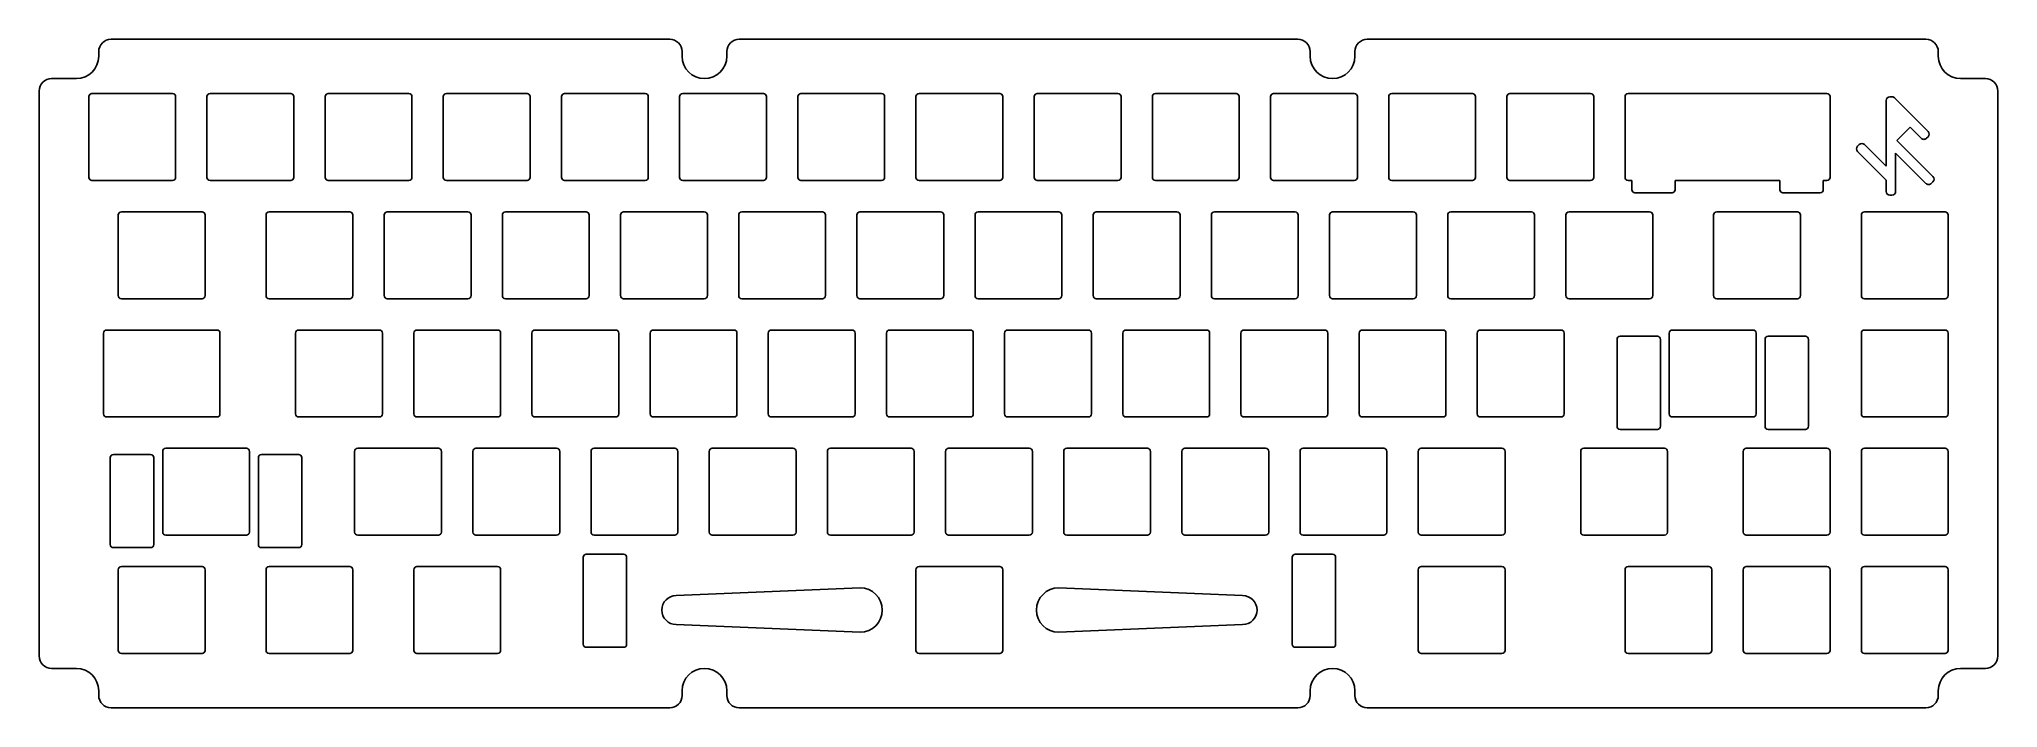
# Model space of a CAD drawing. Extents: x -181 to 134, y 126 to 234.
import ezdxf

# ---------------------------------------------------------------- set-up
doc = ezdxf.new("R2010")
doc.units = 0
doc.header["$MEASUREMENT"] = 0
doc.layers.get('0').update_dxf_attribs({"linetype": 'CONTINUOUS'})

msp = doc.modelspace()

# ---------------------------------------------------------------- linework, layer by layer
at = {"color": 0}
for p, q in [((-169.68, 234.13), (-79.63, 234.13)), ((-68.43, 234.13), (21.62, 234.13)), ((32.82, 234.13), (122.87, 234.13)), ((-171.68, 231.38), (-171.68, 232.13)), ((-77.63, 232.13), (-77.63, 231.38)), ((-70.43, 231.38), (-70.43, 232.13)), ((23.62, 232.13), (23.62, 231.38)), ((30.82, 231.38), (30.82, 232.13)), ((124.87, 232.13), (124.87, 231.38)), ((-179.28, 227.78), (-175.28, 227.78)), ((128.47, 227.78), (132.47, 227.78)), ((-181.28, 225.78), (-181.28, 134.78)), ((-173.28, 211.88), (-173.28, 224.88)), ((-172.78, 225.38), (-159.78, 225.38)), ((-159.28, 224.88), (-159.28, 211.88)), ((-154.23, 211.88), (-154.23, 224.88)), ((-153.73, 225.38), (-140.73, 225.38)), ((-140.23, 224.88), (-140.23, 211.88)), ((-135.18, 211.88), (-135.18, 224.88)), ((-134.68, 225.38), (-121.68, 225.38)), ((-121.18, 224.88), (-121.18, 211.88)), ((-116.13, 211.88), (-116.13, 224.88)), ((-115.63, 225.38), (-102.63, 225.38)), ((-102.13, 224.88), (-102.13, 211.88)), ((-97.08, 211.88), (-97.08, 224.88)), ((-96.58, 225.38), (-83.58, 225.38)), ((-83.08, 224.88), (-83.08, 211.88)), ((-78.03, 211.88), (-78.03, 224.88)), ((-77.53, 225.38), (-64.53, 225.38)), ((-64.03, 224.88), (-64.03, 211.88)), ((-58.98, 211.88), (-58.98, 224.88)), ((-58.48, 225.38), (-45.48, 225.38)), ((-44.98, 224.88), (-44.98, 211.88)), ((-39.93, 211.88), (-39.93, 224.88)), ((-39.43, 225.38), (-26.43, 225.38)), ((-25.93, 224.88), (-25.93, 211.88)), ((-20.88, 211.88), (-20.88, 224.88)), ((-20.38, 225.38), (-7.38, 225.38)), ((-6.88, 224.88), (-6.88, 211.88)), ((-1.83, 211.88), (-1.83, 224.88)), ((-1.33, 225.38), (11.67, 225.38)), ((12.17, 224.88), (12.17, 211.88)), ((17.22, 211.88), (17.22, 224.88)), ((17.72, 225.38), (30.72, 225.38)), ((31.22, 224.88), (31.22, 211.88)), ((36.27, 211.88), (36.27, 224.88)), ((36.77, 225.38), (49.77, 225.38)), ((50.27, 224.88), (50.27, 211.88)), ((55.32, 211.88), (55.32, 224.88)), ((55.82, 225.38), (68.82, 225.38)), ((69.32, 224.88), (69.32, 211.88)), ((74.37, 211.88), (74.37, 224.88)), ((74.87, 225.38), (106.92, 225.38)), ((107.42, 224.88), (107.42, 211.88)), ((116.46, 224.24), (116.46, 213.68)), ((117.42, 224.84), (117.06, 224.84)), ((123.23, 219.28), (117.85, 224.66)), ((134.47, 225.78), (134.47, 134.78)), ((118.21, 217.82), (120.35, 219.95)), ((120.35, 219.95), (122.12, 218.17)), ((122.97, 218.17), (123.23, 218.43)), ((112.14, 217.16), (111.87, 216.89)), ((111.87, 216.04), (116.46, 211.44)), ((116.46, 213.68), (112.99, 217.16)), ((118, 215.78), (122.89, 210.9)), ((118, 209.6), (118, 215.78)), ((124.01, 212.02), (118.21, 217.82)), ((-159.78, 211.38), (-172.78, 211.38)), ((-140.73, 211.38), (-153.73, 211.38)), ((-121.68, 211.38), (-134.68, 211.38)), ((-102.63, 211.38), (-115.63, 211.38)), ((-83.58, 211.38), (-96.58, 211.38)), ((-64.53, 211.38), (-77.53, 211.38)), ((-45.48, 211.38), (-58.48, 211.38)), ((-26.43, 211.38), (-39.43, 211.38)), ((-7.38, 211.38), (-20.38, 211.38)), ((11.67, 211.38), (-1.33, 211.38)), ((30.72, 211.38), (17.72, 211.38)), ((49.77, 211.38), (36.77, 211.38)), ((68.82, 211.38), (55.82, 211.38)), ((75.46, 211.38), (74.87, 211.38)), ((75.46, 209.88), (75.46, 211.38)), ((81.96, 209.38), (75.96, 209.38)), ((99.33, 211.38), (82.46, 211.38)), ((82.46, 211.38), (82.46, 209.88)), ((99.33, 209.88), (99.33, 211.38)), ((105.83, 209.38), (99.83, 209.38)), ((106.92, 211.38), (106.33, 211.38)), ((106.33, 211.38), (106.33, 209.88)), ((116.46, 211.44), (116.46, 209.6)), ((117.06, 209), (117.4, 209)), ((123.74, 210.9), (124.01, 211.17)), ((-168.52, 192.83), (-168.52, 205.83)), ((-168.02, 206.33), (-155.02, 206.33)), ((-154.52, 205.83), (-154.52, 192.83)), ((-144.71, 192.83), (-144.71, 205.83)), ((-144.21, 206.33), (-131.21, 206.33)), ((-130.71, 205.83), (-130.71, 192.83)), ((-125.66, 192.83), (-125.66, 205.83)), ((-125.16, 206.33), (-112.16, 206.33)), ((-111.66, 205.83), (-111.66, 192.83)), ((-106.61, 192.83), (-106.61, 205.83)), ((-106.11, 206.33), (-93.11, 206.33)), ((-92.61, 205.83), (-92.61, 192.83)), ((-87.56, 192.83), (-87.56, 205.83)), ((-87.06, 206.33), (-74.06, 206.33)), ((-73.56, 205.83), (-73.56, 192.83)), ((-68.51, 192.83), (-68.51, 205.83)), ((-68.01, 206.33), (-55.01, 206.33)), ((-54.51, 205.83), (-54.51, 192.83)), ((-49.46, 192.83), (-49.46, 205.83)), ((-48.96, 206.33), (-35.96, 206.33)), ((-35.46, 205.83), (-35.46, 192.83)), ((-30.41, 192.83), (-30.41, 205.83)), ((-29.91, 206.33), (-16.91, 206.33)), ((-16.41, 205.83), (-16.41, 192.83)), ((-11.36, 192.83), (-11.36, 205.83)), ((-10.86, 206.33), (2.14, 206.33)), ((2.64, 205.83), (2.64, 192.83)), ((7.69, 192.83), (7.69, 205.83)), ((8.19, 206.33), (21.19, 206.33)), ((21.69, 205.83), (21.69, 192.83)), ((26.74, 192.83), (26.74, 205.83)), ((27.24, 206.33), (40.24, 206.33)), ((40.74, 205.83), (40.74, 192.83)), ((45.79, 192.83), (45.79, 205.83)), ((46.29, 206.33), (59.29, 206.33)), ((59.79, 205.83), (59.79, 192.83)), ((64.84, 192.83), (64.84, 205.83)), ((65.34, 206.33), (78.34, 206.33)), ((78.84, 205.83), (78.84, 192.83)), ((88.66, 192.83), (88.66, 205.83)), ((89.16, 206.33), (102.16, 206.33)), ((102.66, 205.83), (102.66, 192.83)), ((112.47, 192.83), (112.47, 205.83)), ((112.97, 206.33), (125.97, 206.33)), ((126.47, 205.83), (126.47, 192.83)), ((-155.02, 192.33), (-168.02, 192.33)), ((-131.21, 192.33), (-144.21, 192.33)), ((-112.16, 192.33), (-125.16, 192.33)), ((-93.11, 192.33), (-106.11, 192.33)), ((-74.06, 192.33), (-87.06, 192.33)), ((-55.01, 192.33), (-68.01, 192.33)), ((-35.96, 192.33), (-48.96, 192.33)), ((-16.91, 192.33), (-29.91, 192.33)), ((2.14, 192.33), (-10.86, 192.33)), ((21.19, 192.33), (8.19, 192.33)), ((40.24, 192.33), (27.24, 192.33)), ((59.29, 192.33), (46.29, 192.33)), ((78.34, 192.33), (65.34, 192.33)), ((102.16, 192.33), (89.16, 192.33)), ((125.97, 192.33), (112.97, 192.33)), ((-170.9, 173.78), (-170.9, 186.78)), ((-170.4, 187.28), (-152.64, 187.28)), ((-152.14, 186.78), (-152.14, 173.78)), ((-139.94, 173.78), (-139.94, 186.78)), ((-139.44, 187.28), (-126.44, 187.28)), ((-125.94, 186.78), (-125.94, 173.78)), ((-120.89, 173.78), (-120.89, 186.78)), ((-120.39, 187.28), (-107.39, 187.28)), ((-106.89, 186.78), (-106.89, 173.78)), ((-101.84, 173.78), (-101.84, 186.78)), ((-101.34, 187.28), (-88.34, 187.28)), ((-87.84, 186.78), (-87.84, 173.78)), ((-82.79, 173.78), (-82.79, 186.78)), ((-82.29, 187.28), (-69.29, 187.28)), ((-68.79, 186.78), (-68.79, 173.78)), ((-63.74, 173.78), (-63.74, 186.78)), ((-63.24, 187.28), (-50.24, 187.28)), ((-49.74, 186.78), (-49.74, 173.78)), ((-44.69, 173.78), (-44.69, 186.78)), ((-44.19, 187.28), (-31.19, 187.28)), ((-30.69, 186.78), (-30.69, 173.78)), ((-25.64, 173.78), (-25.64, 186.78)), ((-25.14, 187.28), (-12.14, 187.28)), ((-11.64, 186.78), (-11.64, 173.78)), ((-6.59, 173.78), (-6.59, 186.78)), ((-6.09, 187.28), (6.91, 187.28)), ((7.41, 186.78), (7.41, 173.78)), ((12.46, 173.78), (12.46, 186.78)), ((12.96, 187.28), (25.96, 187.28)), ((26.46, 186.78), (26.46, 173.78)), ((31.51, 173.78), (31.51, 186.78)), ((32.01, 187.28), (45.01, 187.28)), ((45.51, 186.78), (45.51, 173.78)), ((50.56, 173.78), (50.56, 186.78)), ((51.06, 187.28), (64.06, 187.28)), ((64.56, 186.78), (64.56, 173.78)), ((81.51, 173.78), (81.51, 186.78)), ((82.01, 187.28), (95.01, 187.28)), ((95.51, 186.78), (95.51, 173.78)), ((112.47, 173.78), (112.47, 186.78)), ((112.97, 187.28), (125.97, 187.28)), ((126.47, 186.78), (126.47, 173.78)), ((73.08, 171.78), (73.08, 185.78)), ((73.58, 186.28), (79.58, 186.28)), ((80.08, 185.78), (80.08, 171.78)), ((96.95, 171.78), (96.95, 185.78)), ((97.45, 186.28), (103.45, 186.28)), ((103.95, 185.78), (103.95, 171.78)), ((-165.64, 173.28), (-170.4, 173.28)), ((-152.64, 173.28), (-165.64, 173.28)), ((-126.44, 173.28), (-139.44, 173.28)), ((-107.39, 173.28), (-120.39, 173.28)), ((-88.34, 173.28), (-101.34, 173.28)), ((-69.29, 173.28), (-82.29, 173.28)), ((-50.24, 173.28), (-63.24, 173.28)), ((-31.19, 173.28), (-44.19, 173.28)), ((-12.14, 173.28), (-25.14, 173.28)), ((6.91, 173.28), (-6.09, 173.28)), ((25.96, 173.28), (12.96, 173.28)), ((45.01, 173.28), (32.01, 173.28)), ((64.06, 173.28), (51.06, 173.28)), ((79.58, 171.28), (73.58, 171.28)), ((95.01, 173.28), (82.01, 173.28)), ((103.45, 171.28), (97.45, 171.28)), ((125.97, 173.28), (112.97, 173.28)), ((-161.37, 154.73), (-161.37, 167.73)), ((-160.87, 168.23), (-147.87, 168.23)), ((-147.37, 167.73), (-147.37, 154.73)), ((-130.42, 154.73), (-130.42, 167.73)), ((-129.92, 168.23), (-116.92, 168.23)), ((-116.42, 167.73), (-116.42, 154.73)), ((-111.37, 154.73), (-111.37, 167.73)), ((-110.87, 168.23), (-97.87, 168.23)), ((-97.37, 167.73), (-97.37, 154.73)), ((-92.32, 154.73), (-92.32, 167.73)), ((-91.82, 168.23), (-78.82, 168.23)), ((-78.32, 167.73), (-78.32, 154.73)), ((-73.27, 154.73), (-73.27, 167.73)), ((-72.77, 168.23), (-59.77, 168.23)), ((-59.27, 167.73), (-59.27, 154.73)), ((-54.22, 154.73), (-54.22, 167.73)), ((-53.72, 168.23), (-40.72, 168.23)), ((-40.22, 167.73), (-40.22, 154.73)), ((-35.17, 154.73), (-35.17, 167.73)), ((-34.67, 168.23), (-21.67, 168.23)), ((-21.17, 167.73), (-21.17, 154.73)), ((-16.12, 154.73), (-16.12, 167.73)), ((-15.62, 168.23), (-2.62, 168.23)), ((-2.12, 167.73), (-2.12, 154.73)), ((2.93, 154.73), (2.93, 167.73)), ((3.43, 168.23), (16.43, 168.23)), ((16.93, 167.73), (16.93, 154.73)), ((21.98, 154.73), (21.98, 167.73)), ((22.48, 168.23), (35.48, 168.23)), ((35.98, 167.73), (35.98, 154.73)), ((41.03, 154.73), (41.03, 167.73)), ((41.53, 168.23), (54.53, 168.23)), ((55.03, 167.73), (55.03, 154.73)), ((67.23, 154.73), (67.23, 167.73)), ((67.73, 168.23), (80.73, 168.23)), ((81.23, 167.73), (81.23, 154.73)), ((93.42, 154.73), (93.42, 167.73)), ((93.92, 168.23), (106.92, 168.23)), ((107.42, 167.73), (107.42, 154.73)), ((112.47, 154.73), (112.47, 167.73)), ((112.97, 168.23), (125.97, 168.23)), ((126.47, 167.73), (126.47, 154.73)), ((-169.81, 152.73), (-169.81, 166.73)), ((-169.31, 167.23), (-163.31, 167.23)), ((-162.81, 166.73), (-162.81, 152.73)), ((-145.94, 152.73), (-145.94, 166.73)), ((-145.44, 167.23), (-139.44, 167.23)), ((-138.94, 166.73), (-138.94, 152.73)), ((-163.31, 152.23), (-169.31, 152.23)), ((-147.87, 154.23), (-160.87, 154.23)), ((-139.44, 152.23), (-145.44, 152.23)), ((-116.92, 154.23), (-129.92, 154.23)), ((-97.87, 154.23), (-110.87, 154.23)), ((-78.82, 154.23), (-91.82, 154.23)), ((-59.77, 154.23), (-72.77, 154.23)), ((-40.72, 154.23), (-53.72, 154.23)), ((-21.67, 154.23), (-34.67, 154.23)), ((-2.62, 154.23), (-15.62, 154.23)), ((16.43, 154.23), (3.43, 154.23)), ((35.48, 154.23), (22.48, 154.23)), ((54.53, 154.23), (41.53, 154.23)), ((80.73, 154.23), (67.73, 154.23)), ((106.92, 154.23), (93.92, 154.23)), ((125.97, 154.23), (112.97, 154.23)), ((-168.52, 135.68), (-168.52, 148.68)), ((-168.02, 149.18), (-155.02, 149.18)), ((-154.52, 148.68), (-154.52, 135.68)), ((-144.71, 135.68), (-144.71, 148.68)), ((-144.21, 149.18), (-131.21, 149.18)), ((-130.71, 148.68), (-130.71, 135.68)), ((-120.89, 135.68), (-120.89, 148.68)), ((-120.39, 149.18), (-107.39, 149.18)), ((-106.89, 148.68), (-106.89, 135.68)), ((-93.58, 136.68), (-93.58, 150.68)), ((-93.08, 151.18), (-87.08, 151.18)), ((-86.58, 150.68), (-86.58, 136.68)), ((-39.93, 135.68), (-39.93, 148.68)), ((-39.43, 149.18), (-26.43, 149.18)), ((-25.93, 148.68), (-25.93, 135.68)), ((20.72, 136.68), (20.72, 150.68)), ((21.22, 151.18), (27.22, 151.18)), ((27.72, 150.68), (27.72, 136.68)), ((41.03, 135.68), (41.03, 148.68)), ((41.53, 149.18), (54.53, 149.18)), ((55.03, 148.68), (55.03, 135.68)), ((74.37, 135.68), (74.37, 148.68)), ((74.87, 149.18), (87.87, 149.18)), ((88.37, 148.68), (88.37, 135.68)), ((93.42, 135.68), (93.42, 148.68)), ((93.92, 149.18), (106.92, 149.18)), ((107.42, 148.68), (107.42, 135.68)), ((112.47, 135.68), (112.47, 148.68)), ((112.97, 149.18), (125.97, 149.18)), ((126.47, 148.68), (126.47, 135.68)), ((-78.58, 144.51), (-48.93, 145.75)), ((-16.93, 145.75), (12.72, 144.51)), ((-48.93, 138.61), (-78.58, 139.85)), ((12.72, 139.85), (-16.93, 138.61)), ((-87.08, 136.18), (-93.08, 136.18)), ((27.22, 136.18), (21.22, 136.18)), ((-175.28, 132.78), (-179.28, 132.78)), ((-155.02, 135.18), (-168.02, 135.18)), ((-131.21, 135.18), (-144.21, 135.18)), ((-107.39, 135.18), (-120.39, 135.18)), ((-26.43, 135.18), (-39.43, 135.18)), ((54.53, 135.18), (41.53, 135.18)), ((87.87, 135.18), (74.87, 135.18)), ((106.92, 135.18), (93.92, 135.18)), ((125.97, 135.18), (112.97, 135.18)), ((132.47, 132.78), (128.47, 132.78)), ((-171.68, 128.43), (-171.68, 129.18)), ((-79.63, 126.43), (-169.68, 126.43)), ((-77.63, 129.18), (-77.63, 128.43)), ((-70.43, 128.43), (-70.43, 129.18)), ((21.62, 126.43), (-68.43, 126.43)), ((23.62, 129.18), (23.62, 128.43)), ((30.82, 128.43), (30.82, 129.18)), ((122.87, 126.43), (32.82, 126.43)), ((124.87, 129.18), (124.87, 128.43))]:
    msp.add_line(p, q, dxfattribs=at)
for centre, radius, start, end in [((-169.68, 232.13), 2, 90, 180), ((-79.63, 232.13), 2, 0, 90), ((-68.43, 232.13), 2, 90, 180), ((21.62, 232.13), 2, 0, 90), ((32.82, 232.13), 2, 90, 180), ((122.87, 232.13), 2, 0, 90), ((-175.28, 231.38), 3.6, 270, 0), ((-74.03, 231.38), 3.6, 180, 270), ((-74.03, 231.38), 3.6, 270, 0), ((27.22, 231.38), 3.6, 180, 270), ((27.22, 231.38), 3.6, 270, 0), ((128.47, 231.38), 3.6, 180, 270), ((-179.28, 225.78), 2, 90, 180), ((132.47, 225.78), 2, 0, 90), ((-172.78, 224.88), 0.5, 90, 180), ((-159.78, 224.88), 0.5, 0, 90), ((-153.73, 224.88), 0.5, 90, 180), ((-140.73, 224.88), 0.5, 0, 90), ((-134.68, 224.88), 0.5, 90, 180), ((-121.68, 224.88), 0.5, 0, 90), ((-115.63, 224.88), 0.5, 90, 180), ((-102.63, 224.88), 0.5, 0, 90), ((-96.58, 224.88), 0.5, 90, 180), ((-83.58, 224.88), 0.5, 0, 90), ((-77.53, 224.88), 0.5, 90, 180), ((-64.53, 224.88), 0.5, 0, 90), ((-58.48, 224.88), 0.5, 90, 180), ((-45.48, 224.88), 0.5, 0, 90), ((-39.43, 224.88), 0.5, 90, 180), ((-26.43, 224.88), 0.5, 0, 90), ((-20.38, 224.88), 0.5, 90, 180), ((-7.38, 224.88), 0.5, 0, 90), ((-1.33, 224.88), 0.5, 90, 180), ((11.67, 224.88), 0.5, 0, 90), ((17.72, 224.88), 0.5, 90, 180), ((30.72, 224.88), 0.5, 0, 90), ((36.77, 224.88), 0.5, 90, 180), ((49.77, 224.88), 0.5, 0, 90), ((55.82, 224.88), 0.5, 90, 180), ((68.82, 224.88), 0.5, 0, 90), ((74.87, 224.88), 0.5, 90, 180), ((106.92, 224.88), 0.5, 0, 90), ((117.06, 224.24), 0.6, 90, 180), ((117.42, 224.24), 0.6, 45, 90), ((122.55, 218.6), 0.6, 225, 270), ((122.55, 218.6), 0.6, 270, 315), ((122.81, 218.85), 0.6, 315, 45), ((112.29, 216.46), 0.6, 135, 225), ((112.56, 216.74), 0.6, 45, 135), ((-172.78, 211.88), 0.5, 180, 270), ((-159.78, 211.88), 0.5, 270, 0), ((-153.73, 211.88), 0.5, 180, 270), ((-140.73, 211.88), 0.5, 270, 0), ((-134.68, 211.88), 0.5, 180, 270), ((-121.68, 211.88), 0.5, 270, 0), ((-115.63, 211.88), 0.5, 180, 270), ((-102.63, 211.88), 0.5, 270, 0), ((-96.58, 211.88), 0.5, 180, 270), ((-83.58, 211.88), 0.5, 270, 0), ((-77.53, 211.88), 0.5, 180, 270), ((-64.53, 211.88), 0.5, 270, 0), ((-58.48, 211.88), 0.5, 180, 270), ((-45.48, 211.88), 0.5, 270, 0), ((-39.43, 211.88), 0.5, 180, 270), ((-26.43, 211.88), 0.5, 270, 0), ((-20.38, 211.88), 0.5, 180, 270), ((-7.38, 211.88), 0.5, 270, 0), ((-1.33, 211.88), 0.5, 180, 270), ((11.67, 211.88), 0.5, 270, 0), ((17.72, 211.88), 0.5, 180, 270), ((30.72, 211.88), 0.5, 270, 0), ((36.77, 211.88), 0.5, 180, 270), ((49.77, 211.88), 0.5, 270, 0), ((55.82, 211.88), 0.5, 180, 270), ((68.82, 211.88), 0.5, 270, 0), ((74.87, 211.88), 0.5, 180, 270), ((106.92, 211.88), 0.5, 270, 0), ((123.59, 211.59), 0.6, 315, 45), ((75.96, 209.88), 0.5, 180, 270), ((81.96, 209.88), 0.5, 270, 0), ((99.83, 209.88), 0.5, 180, 270), ((105.83, 209.88), 0.5, 270, 0), ((117.06, 209.6), 0.6, 180, 270), ((117.4, 209.6), 0.6, 270, 0), ((123.32, 211.32), 0.6, 225, 270), ((123.32, 211.32), 0.6, 270, 315), ((-168.02, 205.83), 0.5, 90, 180), ((-155.02, 205.83), 0.5, 0, 90), ((-144.21, 205.83), 0.5, 90, 180), ((-131.21, 205.83), 0.5, 0, 90), ((-125.16, 205.83), 0.5, 90, 180), ((-112.16, 205.83), 0.5, 0, 90), ((-106.11, 205.83), 0.5, 90, 180), ((-93.11, 205.83), 0.5, 0, 90), ((-87.06, 205.83), 0.5, 90, 180), ((-74.06, 205.83), 0.5, 0, 90), ((-68.01, 205.83), 0.5, 90, 180), ((-55.01, 205.83), 0.5, 0, 90), ((-48.96, 205.83), 0.5, 90, 180), ((-35.96, 205.83), 0.5, 0, 90), ((-29.91, 205.83), 0.5, 90, 180), ((-16.91, 205.83), 0.5, 0, 90), ((-10.86, 205.83), 0.5, 90, 180), ((2.14, 205.83), 0.5, 0, 90), ((8.19, 205.83), 0.5, 90, 180), ((21.19, 205.83), 0.5, 0, 90), ((27.24, 205.83), 0.5, 90, 180), ((40.24, 205.83), 0.5, 0, 90), ((46.29, 205.83), 0.5, 90, 180), ((59.29, 205.83), 0.5, 0, 90), ((65.34, 205.83), 0.5, 90, 180), ((78.34, 205.83), 0.5, 0, 90), ((89.16, 205.83), 0.5, 90, 180), ((102.16, 205.83), 0.5, 0, 90), ((112.97, 205.83), 0.5, 90, 180), ((125.97, 205.83), 0.5, 0, 90), ((-168.02, 192.83), 0.5, 180, 270), ((-155.02, 192.83), 0.5, 270, 0), ((-144.21, 192.83), 0.5, 180, 270), ((-131.21, 192.83), 0.5, 270, 0), ((-125.16, 192.83), 0.5, 180, 270), ((-112.16, 192.83), 0.5, 270, 0), ((-106.11, 192.83), 0.5, 180, 270), ((-93.11, 192.83), 0.5, 270, 0), ((-87.06, 192.83), 0.5, 180, 270), ((-74.06, 192.83), 0.5, 270, 0), ((-68.01, 192.83), 0.5, 180, 270), ((-55.01, 192.83), 0.5, 270, 0), ((-48.96, 192.83), 0.5, 180, 270), ((-35.96, 192.83), 0.5, 270, 0), ((-29.91, 192.83), 0.5, 180, 270), ((-16.91, 192.83), 0.5, 270, 0), ((-10.86, 192.83), 0.5, 180, 270), ((2.14, 192.83), 0.5, 270, 0), ((8.19, 192.83), 0.5, 180, 270), ((21.19, 192.83), 0.5, 270, 0), ((27.24, 192.83), 0.5, 180, 270), ((40.24, 192.83), 0.5, 270, 0), ((46.29, 192.83), 0.5, 180, 270), ((59.29, 192.83), 0.5, 270, 0), ((65.34, 192.83), 0.5, 180, 270), ((78.34, 192.83), 0.5, 270, 0), ((89.16, 192.83), 0.5, 180, 270), ((102.16, 192.83), 0.5, 270, 0), ((112.97, 192.83), 0.5, 180, 270), ((125.97, 192.83), 0.5, 270, 0), ((-170.4, 186.78), 0.5, 90, 180), ((-152.64, 186.78), 0.5, 0, 90), ((-139.44, 186.78), 0.5, 90, 180), ((-126.44, 186.78), 0.5, 0, 90), ((-120.39, 186.78), 0.5, 90, 180), ((-107.39, 186.78), 0.5, 0, 90), ((-101.34, 186.78), 0.5, 90, 180), ((-88.34, 186.78), 0.5, 0, 90), ((-82.29, 186.78), 0.5, 90, 180), ((-69.29, 186.78), 0.5, 0, 90), ((-63.24, 186.78), 0.5, 90, 180), ((-50.24, 186.78), 0.5, 0, 90), ((-44.19, 186.78), 0.5, 90, 180), ((-31.19, 186.78), 0.5, 0, 90), ((-25.14, 186.78), 0.5, 90, 180), ((-12.14, 186.78), 0.5, 0, 90), ((-6.09, 186.78), 0.5, 90, 180), ((6.91, 186.78), 0.5, 0, 90), ((12.96, 186.78), 0.5, 90, 180), ((25.96, 186.78), 0.5, 0, 90), ((32.01, 186.78), 0.5, 90, 180), ((45.01, 186.78), 0.5, 0, 90), ((51.06, 186.78), 0.5, 90, 180), ((64.06, 186.78), 0.5, 0, 90), ((82.01, 186.78), 0.5, 90, 180), ((95.01, 186.78), 0.5, 0, 90), ((112.97, 186.78), 0.5, 90, 180), ((125.97, 186.78), 0.5, 0, 90), ((73.58, 185.78), 0.5, 90, 180), ((79.58, 185.78), 0.5, 0, 90), ((97.45, 185.78), 0.5, 90, 180), ((103.45, 185.78), 0.5, 0, 90), ((-170.4, 173.78), 0.5, 180, 269.9924), ((-152.64, 173.78), 0.5, 270, 0), ((-139.44, 173.78), 0.5, 180, 270), ((-126.44, 173.78), 0.5, 270, 0), ((-120.39, 173.78), 0.5, 180, 270), ((-107.39, 173.78), 0.5, 270, 0), ((-101.34, 173.78), 0.5, 180, 270), ((-88.34, 173.78), 0.5, 270, 0), ((-82.29, 173.78), 0.5, 180, 270), ((-69.29, 173.78), 0.5, 270, 0), ((-63.24, 173.78), 0.5, 180, 270), ((-50.24, 173.78), 0.5, 270, 0), ((-44.19, 173.78), 0.5, 180, 270), ((-31.19, 173.78), 0.5, 270, 0), ((-25.14, 173.78), 0.5, 180, 270), ((-12.14, 173.78), 0.5, 270, 0), ((-6.09, 173.78), 0.5, 180, 270), ((6.91, 173.78), 0.5, 270, 0), ((12.96, 173.78), 0.5, 180, 270), ((25.96, 173.78), 0.5, 270, 0), ((32.01, 173.78), 0.5, 180, 270), ((45.01, 173.78), 0.5, 270, 0), ((51.06, 173.78), 0.5, 180, 270), ((64.06, 173.78), 0.5, 270, 0), ((82.01, 173.78), 0.5, 180, 270), ((95.01, 173.78), 0.5, 270, 0), ((112.97, 173.78), 0.5, 180, 270), ((125.97, 173.78), 0.5, 270, 0), ((73.58, 171.78), 0.5, 180, 270), ((79.58, 171.78), 0.5, 270, 0), ((97.45, 171.78), 0.5, 180, 270), ((103.45, 171.78), 0.5, 270, 0), ((-160.87, 167.73), 0.5, 90, 180), ((-147.87, 167.73), 0.5, 0, 90), ((-129.92, 167.73), 0.5, 90, 180), ((-116.92, 167.73), 0.5, 0, 90), ((-110.87, 167.73), 0.5, 90, 180), ((-97.87, 167.73), 0.5, 0, 90), ((-91.82, 167.73), 0.5, 90, 180), ((-78.82, 167.73), 0.5, 0, 90), ((-72.77, 167.73), 0.5, 90, 180), ((-59.77, 167.73), 0.5, 0, 90), ((-53.72, 167.73), 0.5, 90, 180), ((-40.72, 167.73), 0.5, 0, 90), ((-34.67, 167.73), 0.5, 90, 180), ((-21.67, 167.73), 0.5, 0, 90), ((-15.62, 167.73), 0.5, 90, 180), ((-2.62, 167.73), 0.5, 0, 90), ((3.43, 167.73), 0.5, 90, 180), ((16.43, 167.73), 0.5, 0, 90), ((22.48, 167.73), 0.5, 90, 180), ((35.48, 167.73), 0.5, 0, 90), ((41.53, 167.73), 0.5, 90, 180), ((54.53, 167.73), 0.5, 0, 90), ((67.73, 167.73), 0.5, 90, 180), ((80.73, 167.73), 0.5, 0, 90), ((93.92, 167.73), 0.5, 90, 180), ((106.92, 167.73), 0.5, 0, 90), ((112.97, 167.73), 0.5, 90, 180), ((125.97, 167.73), 0.5, 0, 90), ((-169.31, 166.73), 0.5, 90, 180), ((-163.31, 166.73), 0.5, 0, 90), ((-145.44, 166.73), 0.5, 90, 180), ((-139.44, 166.73), 0.5, 0, 90), ((-160.87, 154.73), 0.5, 180, 270), ((-147.87, 154.73), 0.5, 270, 0), ((-129.92, 154.73), 0.5, 180, 270), ((-116.92, 154.73), 0.5, 270, 0), ((-110.87, 154.73), 0.5, 180, 270), ((-97.87, 154.73), 0.5, 270, 0), ((-91.82, 154.73), 0.5, 180, 270), ((-78.82, 154.73), 0.5, 270, 0), ((-72.77, 154.73), 0.5, 180, 270), ((-59.77, 154.73), 0.5, 270, 0), ((-53.72, 154.73), 0.5, 180, 270), ((-40.72, 154.73), 0.5, 270, 0), ((-34.67, 154.73), 0.5, 180, 270), ((-21.67, 154.73), 0.5, 270, 0), ((-15.62, 154.73), 0.5, 180, 270), ((-2.62, 154.73), 0.5, 270, 0), ((3.43, 154.73), 0.5, 180, 270), ((16.43, 154.73), 0.5, 270, 0), ((22.48, 154.73), 0.5, 180, 270), ((35.48, 154.73), 0.5, 270, 0), ((41.53, 154.73), 0.5, 180, 270), ((54.53, 154.73), 0.5, 270, 0), ((67.73, 154.73), 0.5, 180, 270), ((80.73, 154.73), 0.5, 270, 0), ((93.92, 154.73), 0.5, 180, 270), ((106.92, 154.73), 0.5, 270, 0), ((112.97, 154.73), 0.5, 180, 270), ((125.97, 154.73), 0.5, 270, 0), ((-169.31, 152.73), 0.5, 180, 270), ((-163.31, 152.73), 0.5, 270, 0), ((-145.44, 152.73), 0.5, 180, 270), ((-139.44, 152.73), 0.5, 270, 0), ((-168.02, 148.68), 0.5, 90, 180), ((-155.02, 148.68), 0.5, 0, 90), ((-144.21, 148.68), 0.5, 90, 180), ((-131.21, 148.68), 0.5, 0, 90), ((-120.39, 148.68), 0.5, 90, 180), ((-107.39, 148.68), 0.5, 0, 90), ((-93.08, 150.68), 0.5, 90, 180), ((-87.08, 150.68), 0.5, 0, 90), ((-39.43, 148.68), 0.5, 90, 180), ((-26.43, 148.68), 0.5, 0, 90), ((21.22, 150.68), 0.5, 90, 180), ((27.22, 150.68), 0.5, 0, 90), ((41.53, 148.68), 0.5, 90, 180), ((54.53, 148.68), 0.5, 0, 90), ((74.87, 148.68), 0.5, 90, 180), ((87.87, 148.68), 0.5, 0, 90), ((93.92, 148.68), 0.5, 90, 180), ((106.92, 148.68), 0.5, 0, 90), ((112.97, 148.68), 0.5, 90, 180), ((125.97, 148.68), 0.5, 0, 90), ((-48.93, 142.18), 3.57, 270, 90), ((-16.93, 142.18), 3.57, 90, 270), ((-78.58, 142.18), 2.33, 90, 270), ((12.72, 142.18), 2.33, 270, 90), ((-93.08, 136.68), 0.5, 180, 270), ((-87.08, 136.68), 0.5, 270, 0), ((21.22, 136.68), 0.5, 180, 270), ((27.22, 136.68), 0.5, 270, 0), ((-179.28, 134.78), 2, 180, 270), ((-175.28, 129.18), 3.6, 0, 90), ((-168.02, 135.68), 0.5, 180, 270), ((-155.02, 135.68), 0.5, 270, 0), ((-144.21, 135.68), 0.5, 180, 270), ((-131.21, 135.68), 0.5, 270, 0), ((-120.39, 135.68), 0.5, 180, 270), ((-107.39, 135.68), 0.5, 270, 0), ((-74.03, 129.18), 3.6, 0, 180), ((-39.43, 135.68), 0.5, 180, 270), ((-26.43, 135.68), 0.5, 270, 0), ((27.22, 129.18), 3.6, 0, 180), ((41.53, 135.68), 0.5, 180, 270), ((54.53, 135.68), 0.5, 270, 0), ((74.87, 135.68), 0.5, 180, 270), ((87.87, 135.68), 0.5, 270, 0), ((93.92, 135.68), 0.5, 180, 270), ((106.92, 135.68), 0.5, 270, 0), ((112.97, 135.68), 0.5, 180, 270), ((128.47, 129.18), 3.6, 90, 180), ((125.97, 135.68), 0.5, 270, 0), ((132.47, 134.78), 2, 270, 0), ((-169.68, 128.43), 2, 180, 270), ((-79.63, 128.43), 2, 270, 0), ((-68.43, 128.43), 2, 180, 270), ((21.62, 128.43), 2, 270, 0), ((32.82, 128.43), 2, 180, 270), ((122.87, 128.43), 2, 270, 0)]:
    msp.add_arc(centre, radius, start, end, dxfattribs=at)

doc.saveas('drawing.dxf')
